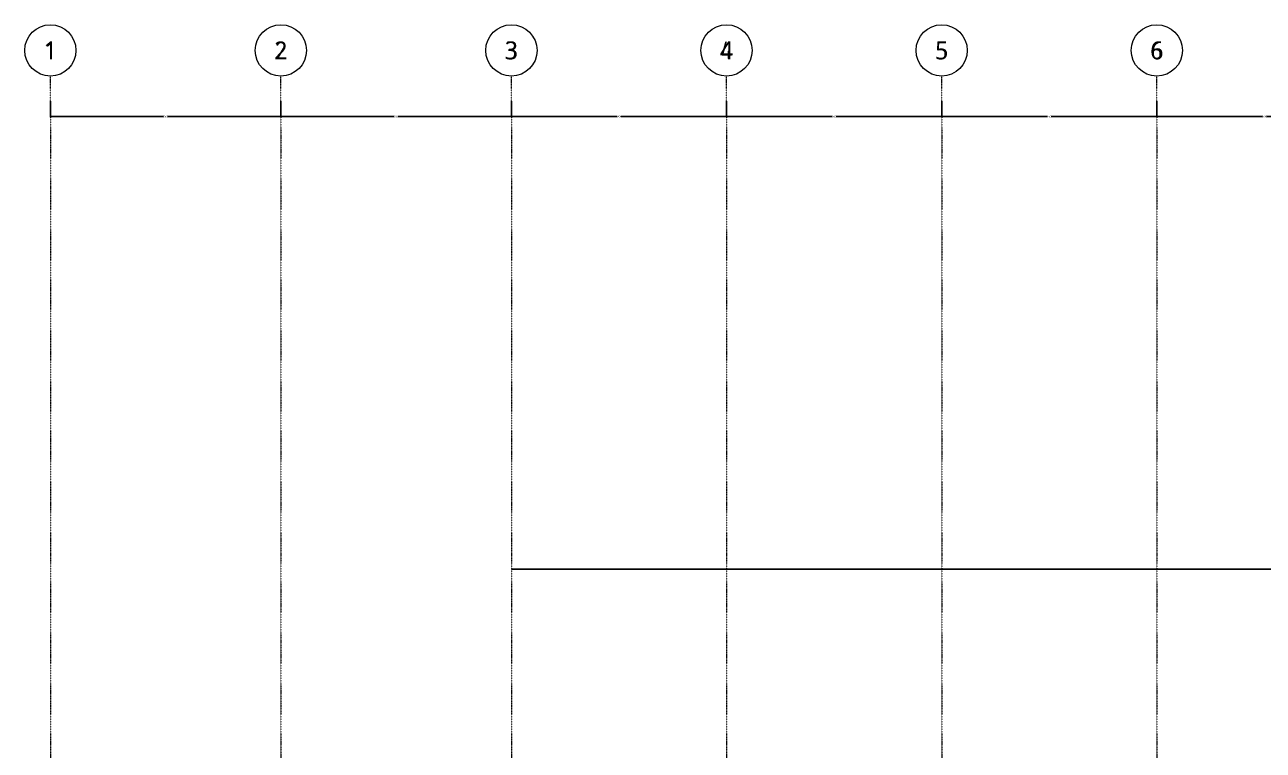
# Model space of a CAD drawing. Extents: x -32000 to 290600, y -29000 to 131250.
# Drawn here: x -1000 to 47354, y 102941 to 131250 of the extents above; entities that cross this region are included whole.
import ezdxf
from ezdxf.enums import TextEntityAlignment as Align

# ---------------------------------------------------------------- set-up
doc = ezdxf.new("R2010")
doc.units = 0
doc.header["$LTSCALE"] = 10
doc.linetypes.add('H12PL2$0$JJP_三點線', pattern=[0.9, 0.3, -0.15, 0, -0.15, 0, -0.15, 0, -0.15])
doc.linetypes.add('XFM7P20ICA$0$H12PL2$0$JJP_三點線', pattern=[0.9, 0.3, -0.15, 0, -0.15, 0, -0.15, 0, -0.15])
for name, color, linetype in [('H12PL2$0$A-DIM', 252, 'Continuous'), ('H12PL2$0$S-GRID', 252, 'Continuous'), ('XFM7P20ICA$0$H12PL2$0$A-DIM', 252, 'Continuous'), ('XFM7P20ICA$0$H12PL2$0$S-GRID', 252, 'Continuous')]:
    doc.layers.add(name, color=color, linetype=linetype)
doc.styles.add('H12PL2$0$dim-txt', font='isocp.shx', dxfattribs={"width": 0.7, "bigfont": 'chineset.shx'})
doc.styles.add('H12PL2$0$Standard', font='', dxfattribs={"width": 0.8})
doc.styles.add('XFM7P20ICA$0$H12PL2$0$dim-txt', font='isocp.shx', dxfattribs={"width": 0.7, "bigfont": 'chineset.shx'})
doc.styles.add('XFM7P20ICA$0$H12PL2$0$Standard', font='isocp.shx', dxfattribs={"bigfont": 'chineset.shx'})
doc.styles.get('H12PL2$0$Standard').set_extended_font_data('Microsoft JhengHei')
doc.dimstyles.new('H12PL2$0$ARCH-dim-200MM', dxfattribs={"dimscale": 200, "dimtxt": 0.3, "dimasz": 0.1, "dimexe": 0.1, "dimexo": 0.1, "dimgap": 0.05, "dimtad": 1, "dimdec": 0, "dimlfac": 10, "dimrnd": 0.5, "dimdsep": 46, "dimtxsty": 'H12PL2$0$dim-txt', "dimblk": 'H12PL2$0$_Dot', "dimcen": 2, "dimclrd": 256, "dimclre": 256, "dimclrt": 256, "dimadec": 0, "dimazin": 0, "dimtfac": 1, "dimtix": 1, "dimtmove": 2, "dimatfit": 3, "dimldrblk": 'H12PL2$0$_OBLIQUE', "dimfxl": 1, "dimtvp": 1, "dimtolj": 1, "dimarcsym": 0})
doc.dimstyles.new('XFM7P20ICA$0$H12PL2$0$ARCH-dim-200MM', dxfattribs={"dimscale": 200, "dimtxt": 0.3, "dimasz": 0.1, "dimexe": 0.1, "dimexo": 0.1, "dimgap": 0.05, "dimtad": 1, "dimdec": 0, "dimlfac": 10, "dimrnd": 0.5, "dimdsep": 46, "dimtxsty": 'XFM7P20ICA$0$H12PL2$0$dim-txt', "dimblk": 'XFM7P20ICA$0$H12PL2$0$_Dot', "dimcen": 2, "dimclrd": 256, "dimclre": 256, "dimclrt": 256, "dimadec": 0, "dimazin": 0, "dimtfac": 1, "dimtix": 1, "dimtmove": 2, "dimatfit": 3, "dimldrblk": 'XFM7P20ICA$0$H12PL2$0$_OBLIQUE', "dimfxl": 1, "dimtvp": 1, "dimtolj": 1, "dimarcsym": 0})

# ---------------------------------------------------------------- blocks, each defined once
blk = doc.blocks.new('*D90')
at = {"layer": 'DEFPOINTS', "color": 0, "linetype": 'Continuous', "transparency": 16777216}
for p in [(0, 128250), (9000, 128250), (9000, 127670)]:
    blk.add_point(p, dxfattribs=at)
at = {"layer": 'H12PL2$0$A-DIM', "linetype": 'Continuous', "lineweight": -2, "transparency": 16777216}
for p, q in [((0, 128230), (0, 127650)), ((9000, 128230), (9000, 127650)), ((20, 127670), (4422, 127670)), ((8980, 127670), (4578, 127670))]:
    blk.add_line(p, q, dxfattribs=at)
at = {"layer": 'H12PL2$0$A-DIM', "linetype": 'Continuous', "lineweight": 0, "transparency": 16777216, "insert": (4500, 127670), "char_height": 60, "attachment_point": 5, "style": 'H12PL2$0$dim-txt'}
blk.add_mtext('\\A1;90000', dxfattribs=at)
blk = doc.blocks.new('H12PL2$0$_Dot')
blk = doc.blocks.new('H12PL2$0$_OBLIQUE')
at = {"color": 0, "linetype": 'ByBlock', "lineweight": -2}
blk.add_line((-0.5, -0.5), (0.5, 0.5), dxfattribs=at)
blk = doc.blocks.new('*D91')
at = {"layer": 'DEFPOINTS', "color": 0, "linetype": 'Continuous', "transparency": 16777216}
for p in [(9000, 128250), (18000, 128250), (18000, 127670)]:
    blk.add_point(p, dxfattribs=at)
at = {"layer": 'H12PL2$0$A-DIM', "linetype": 'Continuous', "lineweight": -2, "transparency": 16777216}
for p, q in [((9000, 128230), (9000, 127650)), ((18000, 128230), (18000, 127650)), ((9020, 127670), (13422, 127670)), ((17980, 127670), (13578, 127670))]:
    blk.add_line(p, q, dxfattribs=at)
at = {"layer": 'H12PL2$0$A-DIM', "linetype": 'Continuous', "lineweight": 0, "transparency": 16777216, "insert": (13500, 127670), "char_height": 60, "attachment_point": 5, "style": 'H12PL2$0$dim-txt'}
blk.add_mtext('\\A1;90000', dxfattribs=at)
blk = doc.blocks.new('*D92')
at = {"layer": 'DEFPOINTS', "color": 0, "linetype": 'Continuous', "transparency": 16777216}
for p in [(18000, 128250), (26400, 128250), (26400, 127670)]:
    blk.add_point(p, dxfattribs=at)
at = {"layer": 'H12PL2$0$A-DIM', "linetype": 'Continuous', "lineweight": -2, "transparency": 16777216}
for p, q in [((18000, 128230), (18000, 127650)), ((26400, 128230), (26400, 127650)), ((18020, 127670), (22121, 127670)), ((26380, 127670), (22279, 127670))]:
    blk.add_line(p, q, dxfattribs=at)
at = {"layer": 'H12PL2$0$A-DIM', "linetype": 'Continuous', "lineweight": 0, "transparency": 16777216, "insert": (22200, 127670), "char_height": 60, "attachment_point": 5, "style": 'H12PL2$0$dim-txt'}
blk.add_mtext('\\A1;84000', dxfattribs=at)
blk = doc.blocks.new('*D93')
at = {"layer": 'DEFPOINTS', "color": 0, "linetype": 'Continuous', "transparency": 16777216}
for p in [(26400, 128250), (34800, 128250), (34800, 127670)]:
    blk.add_point(p, dxfattribs=at)
at = {"layer": 'H12PL2$0$A-DIM', "linetype": 'Continuous', "lineweight": -2, "transparency": 16777216}
for p, q in [((26400, 128230), (26400, 127650)), ((34800, 128230), (34800, 127650)), ((26420, 127670), (30521, 127670)), ((34780, 127670), (30679, 127670))]:
    blk.add_line(p, q, dxfattribs=at)
at = {"layer": 'H12PL2$0$A-DIM', "linetype": 'Continuous', "lineweight": 0, "transparency": 16777216, "insert": (30600, 127670), "char_height": 60, "attachment_point": 5, "style": 'H12PL2$0$dim-txt'}
blk.add_mtext('\\A1;84000', dxfattribs=at)
blk = doc.blocks.new('*D94')
at = {"layer": 'DEFPOINTS', "color": 0, "linetype": 'Continuous', "transparency": 16777216}
for p in [(34800, 128250), (43200, 128250), (43200, 127670)]:
    blk.add_point(p, dxfattribs=at)
at = {"layer": 'H12PL2$0$A-DIM', "linetype": 'Continuous', "lineweight": -2, "transparency": 16777216}
for p, q in [((34800, 128230), (34800, 127650)), ((43200, 128230), (43200, 127650)), ((34820, 127670), (38921, 127670)), ((43180, 127670), (39079, 127670))]:
    blk.add_line(p, q, dxfattribs=at)
at = {"layer": 'H12PL2$0$A-DIM', "linetype": 'Continuous', "lineweight": 0, "transparency": 16777216, "insert": (39000, 127670), "char_height": 60, "attachment_point": 5, "style": 'H12PL2$0$dim-txt'}
blk.add_mtext('\\A1;84000', dxfattribs=at)
blk = doc.blocks.new('*D95')
at = {"layer": 'DEFPOINTS', "color": 0, "linetype": 'Continuous', "transparency": 16777216}
for p in [(43200, 128250), (51600, 128250), (51600, 127670)]:
    blk.add_point(p, dxfattribs=at)
at = {"layer": 'H12PL2$0$A-DIM', "linetype": 'Continuous', "lineweight": -2, "transparency": 16777216}
for p, q in [((43200, 128230), (43200, 127650)), ((51600, 128230), (51600, 127650)), ((43220, 127670), (47321, 127670)), ((51580, 127670), (47479, 127670))]:
    blk.add_line(p, q, dxfattribs=at)
at = {"layer": 'H12PL2$0$A-DIM', "linetype": 'Continuous', "lineweight": 0, "transparency": 16777216, "insert": (47400, 127670), "char_height": 60, "attachment_point": 5, "style": 'H12PL2$0$dim-txt'}
blk.add_mtext('\\A1;84000', dxfattribs=at)
blk = doc.blocks.new('*D451')
at = {"layer": 'DEFPOINTS', "color": 0, "linetype": 'Continuous', "transparency": 16777216}
for p in [(0, 128250), (9000, 128250), (9000, 127670)]:
    blk.add_point(p, dxfattribs=at)
at = {"layer": 'XFM7P20ICA$0$H12PL2$0$A-DIM', "linetype": 'Continuous', "lineweight": -2, "transparency": 16777216}
for p, q in [((0, 128230), (0, 127650)), ((9000, 128230), (9000, 127650)), ((20, 127670), (4422, 127670)), ((8980, 127670), (4578, 127670))]:
    blk.add_line(p, q, dxfattribs=at)
at = {"layer": 'XFM7P20ICA$0$H12PL2$0$A-DIM', "linetype": 'Continuous', "lineweight": 0, "transparency": 16777216, "insert": (4500, 127670), "char_height": 60, "attachment_point": 5, "style": 'XFM7P20ICA$0$H12PL2$0$dim-txt'}
blk.add_mtext('\\A1;90000', dxfattribs=at)
blk = doc.blocks.new('XFM7P20ICA$0$H12PL2$0$_Dot')
blk = doc.blocks.new('XFM7P20ICA$0$H12PL2$0$_OBLIQUE')
at = {"color": 0, "linetype": 'ByBlock', "lineweight": -2}
blk.add_line((-0.5, -0.5), (0.5, 0.5), dxfattribs=at)
blk = doc.blocks.new('*D452')
at = {"layer": 'DEFPOINTS', "color": 0, "linetype": 'Continuous', "transparency": 16777216}
for p in [(9000, 128250), (18000, 128250), (18000, 127670)]:
    blk.add_point(p, dxfattribs=at)
at = {"layer": 'XFM7P20ICA$0$H12PL2$0$A-DIM', "linetype": 'Continuous', "lineweight": -2, "transparency": 16777216}
for p, q in [((9000, 128230), (9000, 127650)), ((18000, 128230), (18000, 127650)), ((9020, 127670), (13422, 127670)), ((17980, 127670), (13578, 127670))]:
    blk.add_line(p, q, dxfattribs=at)
at = {"layer": 'XFM7P20ICA$0$H12PL2$0$A-DIM', "linetype": 'Continuous', "lineweight": 0, "transparency": 16777216, "insert": (13500, 127670), "char_height": 60, "attachment_point": 5, "style": 'XFM7P20ICA$0$H12PL2$0$dim-txt'}
blk.add_mtext('\\A1;90000', dxfattribs=at)
blk = doc.blocks.new('*D453')
at = {"layer": 'DEFPOINTS', "color": 0, "linetype": 'Continuous', "transparency": 16777216}
for p in [(18000, 128250), (26400, 128250), (26400, 127670)]:
    blk.add_point(p, dxfattribs=at)
at = {"layer": 'XFM7P20ICA$0$H12PL2$0$A-DIM', "linetype": 'Continuous', "lineweight": -2, "transparency": 16777216}
for p, q in [((18000, 128230), (18000, 127650)), ((26400, 128230), (26400, 127650)), ((18020, 127670), (22121, 127670)), ((26380, 127670), (22279, 127670))]:
    blk.add_line(p, q, dxfattribs=at)
at = {"layer": 'XFM7P20ICA$0$H12PL2$0$A-DIM', "linetype": 'Continuous', "lineweight": 0, "transparency": 16777216, "insert": (22200, 127670), "char_height": 60, "attachment_point": 5, "style": 'XFM7P20ICA$0$H12PL2$0$dim-txt'}
blk.add_mtext('\\A1;84000', dxfattribs=at)
blk = doc.blocks.new('*D454')
at = {"layer": 'DEFPOINTS', "color": 0, "linetype": 'Continuous', "transparency": 16777216}
for p in [(26400, 128250), (34800, 128250), (34800, 127670)]:
    blk.add_point(p, dxfattribs=at)
at = {"layer": 'XFM7P20ICA$0$H12PL2$0$A-DIM', "linetype": 'Continuous', "lineweight": -2, "transparency": 16777216}
for p, q in [((26400, 128230), (26400, 127650)), ((34800, 128230), (34800, 127650)), ((26420, 127670), (30521, 127670)), ((34780, 127670), (30679, 127670))]:
    blk.add_line(p, q, dxfattribs=at)
at = {"layer": 'XFM7P20ICA$0$H12PL2$0$A-DIM', "linetype": 'Continuous', "lineweight": 0, "transparency": 16777216, "insert": (30600, 127670), "char_height": 60, "attachment_point": 5, "style": 'XFM7P20ICA$0$H12PL2$0$dim-txt'}
blk.add_mtext('\\A1;84000', dxfattribs=at)
blk = doc.blocks.new('*D455')
at = {"layer": 'DEFPOINTS', "color": 0, "linetype": 'Continuous', "transparency": 16777216}
for p in [(34800, 128250), (43200, 128250), (43200, 127670)]:
    blk.add_point(p, dxfattribs=at)
at = {"layer": 'XFM7P20ICA$0$H12PL2$0$A-DIM', "linetype": 'Continuous', "lineweight": -2, "transparency": 16777216}
for p, q in [((34800, 128230), (34800, 127650)), ((43200, 128230), (43200, 127650)), ((34820, 127670), (38921, 127670)), ((43180, 127670), (39079, 127670))]:
    blk.add_line(p, q, dxfattribs=at)
at = {"layer": 'XFM7P20ICA$0$H12PL2$0$A-DIM', "linetype": 'Continuous', "lineweight": 0, "transparency": 16777216, "insert": (39000, 127670), "char_height": 60, "attachment_point": 5, "style": 'XFM7P20ICA$0$H12PL2$0$dim-txt'}
blk.add_mtext('\\A1;84000', dxfattribs=at)
blk = doc.blocks.new('*D456')
at = {"layer": 'DEFPOINTS', "color": 0, "linetype": 'Continuous', "transparency": 16777216}
for p in [(43200, 128250), (51600, 128250), (51600, 127670)]:
    blk.add_point(p, dxfattribs=at)
at = {"layer": 'XFM7P20ICA$0$H12PL2$0$A-DIM', "linetype": 'Continuous', "lineweight": -2, "transparency": 16777216}
for p, q in [((43200, 128230), (43200, 127650)), ((51600, 128230), (51600, 127650)), ((43220, 127670), (47321, 127670)), ((51580, 127670), (47479, 127670))]:
    blk.add_line(p, q, dxfattribs=at)
at = {"layer": 'XFM7P20ICA$0$H12PL2$0$A-DIM', "linetype": 'Continuous', "lineweight": 0, "transparency": 16777216, "insert": (47400, 127670), "char_height": 60, "attachment_point": 5, "style": 'XFM7P20ICA$0$H12PL2$0$dim-txt'}
blk.add_mtext('\\A1;84000', dxfattribs=at)
blk = doc.blocks.new('H12PL2')
at = {"layer": 'H12PL2$0$S-GRID', "linetype": 'H12PL2$0$JJP_三點線', "lineweight": 0}
for p, q in [((0, 128250), (0, 129250)), ((9000, 128250), (9000, 129250)), ((18000, 128250), (18000, 129250)), ((26400, 128250), (26400, 129250)), ((34800, 128250), (34800, 129250)), ((43200, 128250), (43200, 129250)), ((0, 128250), (0, -28000)), ((9000, 128250), (9000, -28000)), ((18000, 128250), (18000, -28000)), ((26400, 128250), (26400, -28000)), ((34800, 128250), (34800, -28000)), ((43200, 128250), (43200, -28000))]:
    blk.add_line(p, q, dxfattribs=at)
at = {"layer": 'H12PL2$0$S-GRID', "lineweight": 0}
for centre in [(0, 130250), (9000, 130250), (18000, 130250), (26400, 130250), (34800, 130250), (43200, 130250)]:
    blk.add_circle(centre, 1000, dxfattribs=at)
at = {"layer": 'H12PL2$0$S-GRID', "linetype": 'H12PL2$0$JJP_三點線', "lineweight": 0}
for p in [(0, 128250), (0, 128250), (9000, 128250), (9000, 128250), (18000, 128250), (18000, 128250), (26400, 128250), (26400, 128250), (34800, 128250), (34800, 128250), (43200, 128250), (43200, 128250)]:
    blk.add_point(p, dxfattribs=at)
at = {"layer": 'H12PL2$0$S-GRID', "style": 'H12PL2$0$Standard'}
for s, p in [('1', (0, 130602.36)), ('2', (9000, 130600)), ('3', (18000, 130600)), ('4', (26400, 130600)), ('5', (34800, 130600)), ('6', (43200, 130600))]:
    blk.add_text(s, height=700, dxfattribs=at).set_placement(p, align=Align.TOP_CENTER)
at = {"layer": 'H12PL2$0$A-DIM', "linetype": 'Continuous', "lineweight": 0}
for base, p1, p2, picture, middle in [((9000, 127670), (0, 128250), (9000, 128250), '*D90', (4500, 127670)), ((18000, 127670), (9000, 128250), (18000, 128250), '*D91', (13500, 127670)), ((26400, 127670), (18000, 128250), (26400, 128250), '*D92', (22200, 127670)), ((34800, 127670), (26400, 128250), (34800, 128250), '*D93', (30600, 127670)), ((43200, 127670), (34800, 128250), (43200, 128250), '*D94', (39000, 127670)), ((51600, 127670), (43200, 128250), (51600, 128250), '*D95', (47400, 127670))]:
    dim = blk.add_linear_dim(base=base, p1=p1, p2=p2, dimstyle='H12PL2$0$ARCH-dim-200MM', dxfattribs=at)
    dim.commit()
    dim.dimension.update_dxf_attribs({"geometry": picture, "text_midpoint": middle, "dimtype": 128})
blk = doc.blocks.new('XFM7P20ICA$0$H12PL2')
at = {"layer": 'XFM7P20ICA$0$H12PL2$0$S-GRID', "linetype": 'XFM7P20ICA$0$H12PL2$0$JJP_三點線', "lineweight": 0}
for p, q in [((0, 128250), (0, 129250)), ((9000, 128250), (9000, 129250)), ((18000, 128250), (18000, 129250)), ((26400, 128250), (26400, 129250)), ((34800, 128250), (34800, 129250)), ((43200, 128250), (43200, 129250)), ((0, 128250), (0, -28000)), ((9000, 128250), (9000, -28000)), ((18000, 128250), (18000, -28000)), ((26400, 128250), (26400, -28000)), ((34800, 128250), (34800, -28000)), ((43200, 128250), (43200, -28000))]:
    blk.add_line(p, q, dxfattribs=at)
at = {"layer": 'XFM7P20ICA$0$H12PL2$0$S-GRID', "lineweight": 0}
for centre in [(0, 130250), (9000, 130250), (18000, 130250), (26400, 130250), (34800, 130250), (43200, 130250)]:
    blk.add_circle(centre, 1000, dxfattribs=at)
at = {"layer": 'XFM7P20ICA$0$H12PL2$0$S-GRID', "linetype": 'XFM7P20ICA$0$H12PL2$0$JJP_三點線', "lineweight": 0}
for p in [(0, 128250), (0, 128250), (9000, 128250), (9000, 128250), (18000, 128250), (18000, 128250), (26400, 128250), (26400, 128250), (34800, 128250), (34800, 128250), (43200, 128250), (43200, 128250)]:
    blk.add_point(p, dxfattribs=at)
at = {"layer": 'XFM7P20ICA$0$H12PL2$0$S-GRID', "style": 'XFM7P20ICA$0$H12PL2$0$Standard'}
for s, p in [('1', (0, 130602.36)), ('2', (9000, 130600)), ('3', (18000, 130600)), ('4', (26400, 130600)), ('5', (34800, 130600)), ('6', (43200, 130600))]:
    blk.add_text(s, height=700, dxfattribs=at).set_placement(p, align=Align.TOP_CENTER)
at = {"layer": 'XFM7P20ICA$0$H12PL2$0$A-DIM', "linetype": 'Continuous', "lineweight": 0}
for base, p1, p2, picture, middle in [((9000, 127670), (0, 128250), (9000, 128250), '*D451', (4500, 127670)), ((18000, 127670), (9000, 128250), (18000, 128250), '*D452', (13500, 127670)), ((26400, 127670), (18000, 128250), (26400, 128250), '*D453', (22200, 127670)), ((34800, 127670), (26400, 128250), (34800, 128250), '*D454', (30600, 127670)), ((43200, 127670), (34800, 128250), (43200, 128250), '*D455', (39000, 127670)), ((51600, 127670), (43200, 128250), (51600, 128250), '*D456', (47400, 127670))]:
    dim = blk.add_linear_dim(base=base, p1=p1, p2=p2, dimstyle='XFM7P20ICA$0$H12PL2$0$ARCH-dim-200MM', dxfattribs=at)
    dim.commit()
    dim.dimension.update_dxf_attribs({"geometry": picture, "text_midpoint": middle, "dimtype": 128})
blk = doc.blocks.new('XFM7P20ICA')
blk.add_line((176400, 110000), (18000, 110000))
blk.add_blockref('XFM7P20ICA$0$H12PL2', (0, 0))

msp = doc.modelspace()

# ---------------------------------------------------------------- block references
for name in ['H12PL2', 'XFM7P20ICA']:
    msp.add_blockref(name, (0, 0))

doc.saveas('drawing.dxf')
